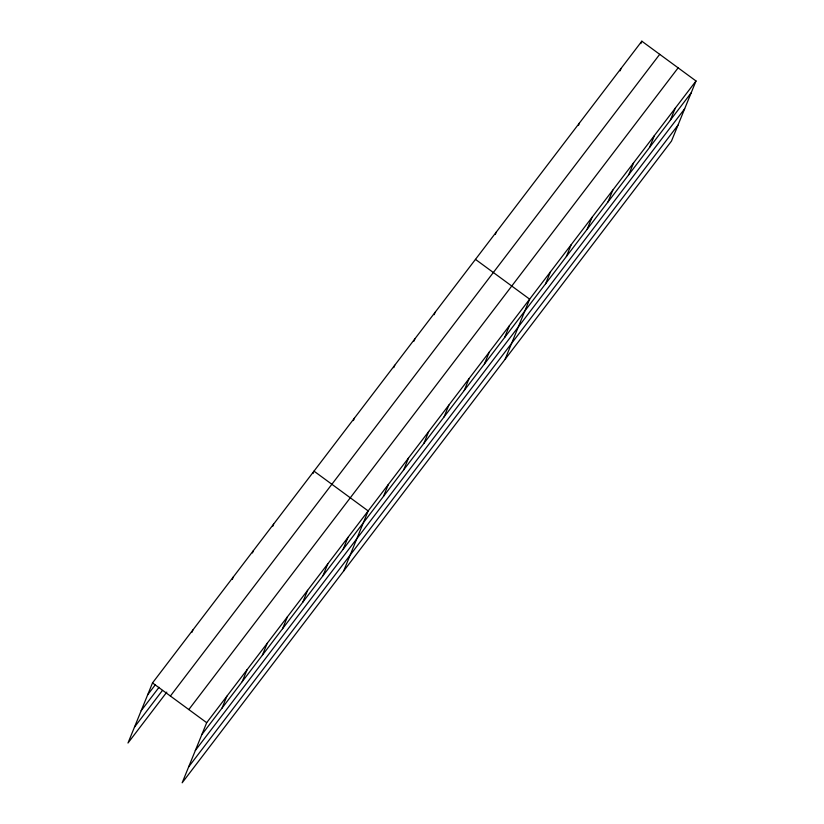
<?xml version="1.0" encoding="UTF-8"?>
<svg xmlns="http://www.w3.org/2000/svg" width="824" height="824" viewBox="0 0 824 824"><rect width="100%" height="100%" fill="white"/><g stroke="black" fill="none" stroke-linecap="round" stroke-linejoin="round"><path stroke-width="1.24" d="M696.012 80.979L206.69 722.689L182.166 782.8L671.478 141.089L696.012 80.979L641.834 41.2L152.522 682.911L127.988 743.021L166.808 692.119M191.92 632.348L192.888 629.969M232.286 579.406L233.264 577.027M252.474 552.935L253.442 550.556M272.662 526.464L273.63 524.085M313.027 473.522L313.996 471.143L368.163 510.921L343.639 571.032M222.017 708.125L226.878 696.218M242.205 681.654L247.066 669.747M353.393 420.58L354.361 418.201M262.382 655.183L267.244 643.276M282.57 628.712L287.432 616.805M393.759 367.648L394.737 365.259M302.758 602.241L307.62 590.334M413.947 341.177L414.915 338.788M322.936 575.77L327.798 563.863M434.135 314.706L435.103 312.317M343.124 549.299L347.986 537.392M383.49 496.357L388.351 484.45M495.296 234.49L496.264 232.111M403.678 469.886L408.539 457.979M423.855 443.425L428.717 431.508M444.043 416.954L448.905 405.037M464.231 390.483L469.093 378.566M578.479 125.403L579.447 123.013M484.409 364.012L489.271 352.095M504.597 337.541L509.459 325.624M620.07 70.854L621.039 68.474M505.112 359.274L529.647 299.163L475.469 259.385M640.866 43.579L641.834 41.2M545.581 283.796L550.442 271.889M566.376 256.522L571.238 244.615M587.172 229.247L592.034 217.34M607.968 201.983L612.829 190.066M628.764 174.709L633.625 162.792M649.559 147.434L654.421 135.527M670.355 120.16L675.216 108.253M147.661 694.817L155.427 684.631M141.172 710.721L159.032 687.309M134.487 727.118L162.431 690.461M170.403 696.033L659.715 54.322M188.82 709.557L678.131 67.856M201.839 734.596L691.151 92.885M195.34 750.499L684.651 108.799M188.655 766.897L677.967 125.186M152.522 682.911L206.69 722.689"/></g></svg>
